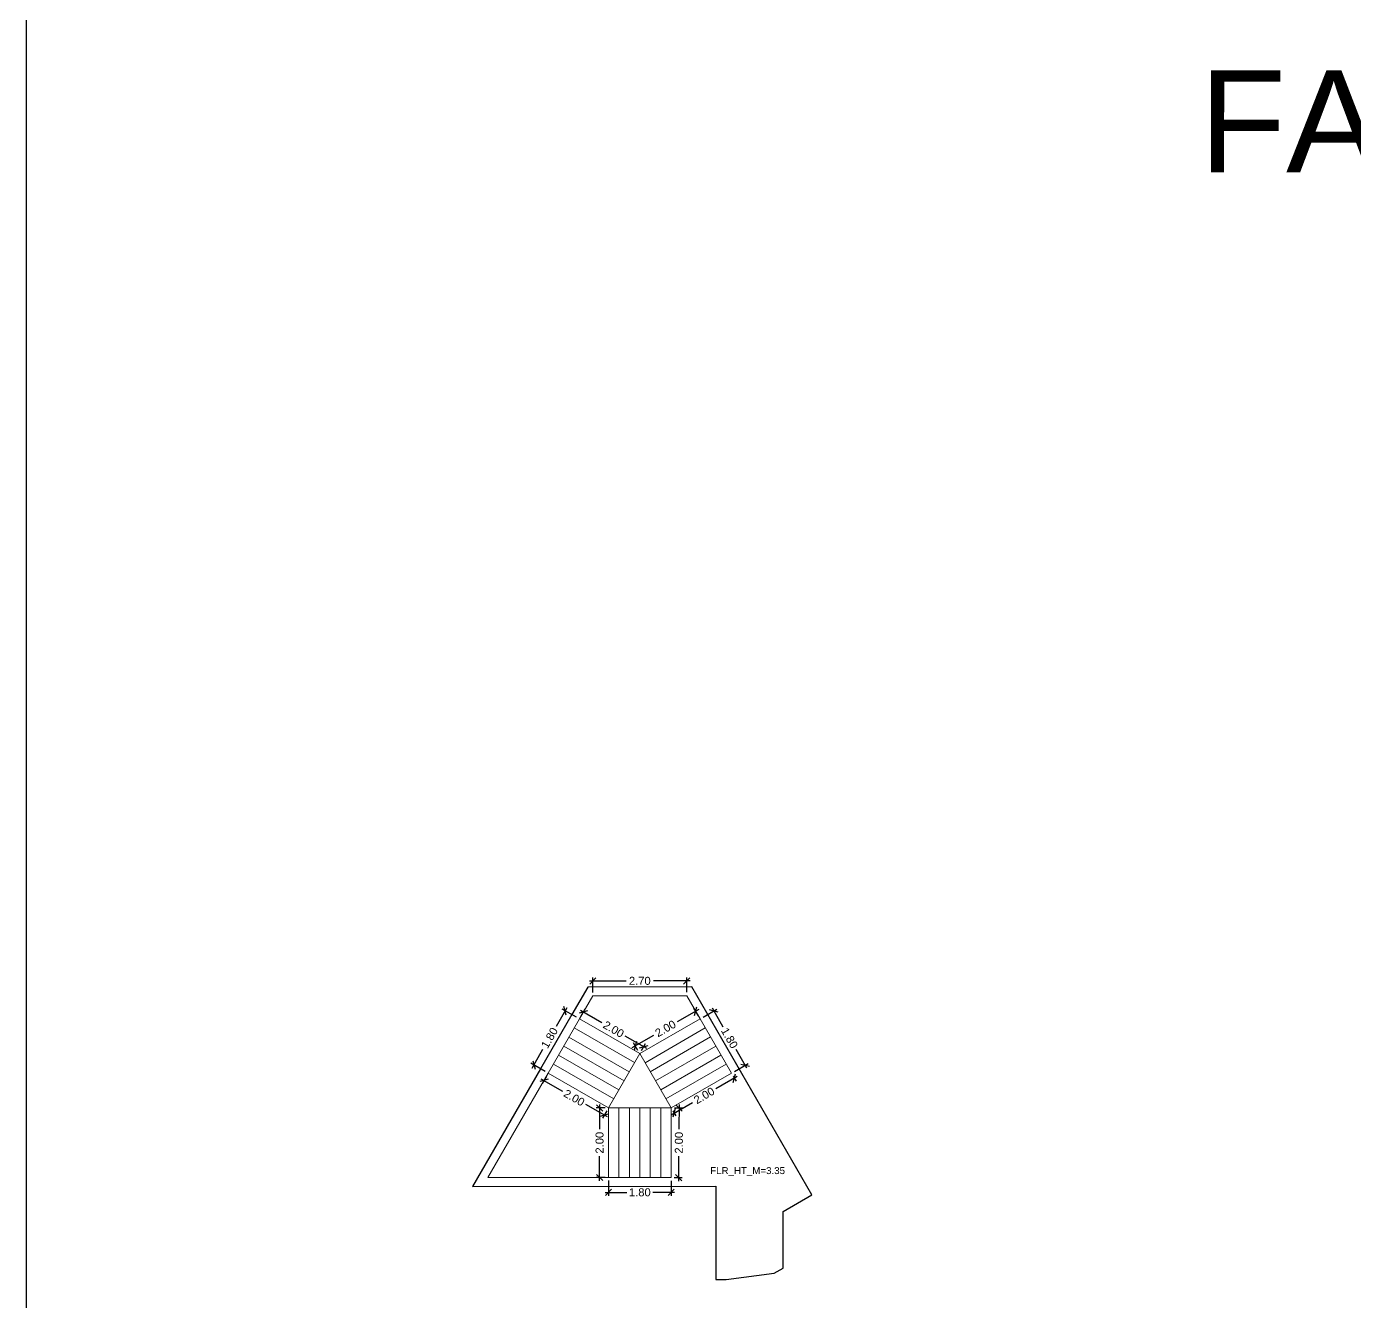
# Model space of a CAD drawing. Header units: metres. Extents: x 256329 to 886268, y -249371 to 355.
# Drawn here: x 281905.09 to 281943.25, y -451.07 to -414.42 of the extents above; entities that cross this region are included whole.
import ezdxf

# ---------------------------------------------------------------- set-up
doc = ezdxf.new("R2010")
doc.units = ezdxf.units.M
doc.header["$MEASUREMENT"] = 0
doc.header["$PDMODE"] = 35
doc.linetypes.add('CONTINOUS', pattern=[0])
doc.layers.get('0').update_dxf_attribs({"lineweight": 18})
doc.layers.get('Defpoints').update_dxf_attribs({"lineweight": 20})
doc.layers.add('A_TEXT', color=4, linetype='Continuous', lineweight=0, transparency=0.3)
doc.layers.add('BLK_1_FLR_34_STAIR_4', color=7, linetype='Continuous')
for name, color, linetype, lineweight in [('BLK_1_FLR_34_STAIR_4_FLIGHT_1', 7, 'Continuous', 0), ('BLK_1_FLR_34_STAIR_4_FLIGHT_2', 7, 'Continuous', 0), ('BLK_1_FLR_34_STAIR_4_FLIGHT_3', 7, 'Continuous', 0), ('BLK_1_FLR_34_STAIR_4_LANDING_1', 7, 'Continuous', 0), ('BLK_1_FLR_34_STAIR_4_LANDING_2', 7, 'Continuous', 0)]:
    doc.layers.add(name, color=color, linetype=linetype, lineweight=lineweight)
doc.layers.add('SPA COMMENT', color=7, linetype='Continuous', true_color=0xeb0505)
doc.styles.add('Arial', font='arial.ttf')
doc.styles.get("Standard").update_dxf_attribs({"font": 'arial.ttf'})
doc.dimstyles.new('METRIC DIM', dxfattribs={"dimtxt": 0.23, "dimasz": 0.18, "dimexe": 0.1, "dimexo": 0.1, "dimgap": 0.09, "dimtad": 0, "dimzin": 0, "dimdsep": 46, "dimtxsty": 'Standard', "dimblk": 'OBLIQUE', "dimcen": 0, "dimdle": 0.1, "dimclrd": 147, "dimclre": 147, "dimclrt": 7, "dimadec": 0, "dimazin": 0, "dimtfac": 1, "dimtofl": 0, "dimtmove": 0, "dimatfit": 2, "dimfxl": 0.125, "dimtolj": 1, "dimtzin": 0, "dimarcsym": 0})

# ---------------------------------------------------------------- blocks, each defined once
blk = doc.blocks.new('_Oblique')
at = {"color": 0, "linetype": 'ByBlock', "lineweight": -2}
blk.add_line((-0.5, -0.5), (0.5, 0.5), dxfattribs=at)
blk = doc.blocks.new('*D622')
at = {"layer": 'BLK_1_FLR_34_STAIR_4_FLIGHT_2', "color": 147, "lineweight": -2, "transparency": 16777216}
for p, q in [((281920.620384, -442.623859), (281920.310237, -443.163595)), ((281920.89298, -442.895834), (281920.483856, -442.660741)), ((281919.623929, -444.357951), (281919.934075, -443.818215)), ((281919.99617, -444.456517), (281919.587047, -444.221424))]:
    blk.add_line(p, q, dxfattribs=at)
at = {"layer": 'Defpoints', "color": 0, "linetype": 'CONTINOUS', "transparency": 16777216}
for p in [(281920.979685, -442.945657, 0.042641), (281919.673751, -444.271247), (281920.082875, -444.50634, 0.042641)]:
    blk.add_point(p, dxfattribs=at)
at = {"layer": 'BLK_1_FLR_34_STAIR_4_FLIGHT_2', "color": 147, "linetype": 'CONTINOUS', "lineweight": -2, "transparency": 16777216, "xscale": 0.18, "yscale": 0.18, "zscale": 0.18}
for p, rotation in [((281920.570561, -442.710564), 60.117187), ((281919.673751, -444.271247), 240.1171869999999)]:
    blk.add_blockref('_Oblique', p, dxfattribs=dict(at, rotation=rotation))
at = {"layer": 'BLK_1_FLR_34_STAIR_4_FLIGHT_2', "color": 7, "linetype": 'CONTINOUS', "transparency": 16777216, "insert": (281920.122156, -443.490905), "char_height": 0.23, "attachment_point": 5, "rotation": 60.1171874}
blk.add_mtext('\\A1;1.80', dxfattribs=at)
blk = doc.blocks.new('*D623')
at = {"layer": 'BLK_1_FLR_34_STAIR_4_LANDING_2', "color": 147, "lineweight": -2, "transparency": 16777216}
for p, q in [((281924.39909, -442.857742), (281924.271952, -442.636625)), ((281924.408489, -442.67347), (281923.792564, -443.027614)), ((281922.499948, -443.77084), (281923.115874, -443.416696)), ((281922.663931, -443.855421), (281922.536793, -443.634303))]:
    blk.add_line(p, q, dxfattribs=at)
at = {"layer": 'Defpoints', "color": 0, "linetype": 'CONTINOUS', "transparency": 16777216}
for p in [(281924.448936, -442.944434, 0.042641), (281922.586639, -443.720994), (281922.713777, -443.942112, 0.042641)]:
    blk.add_point(p, dxfattribs=at)
at = {"layer": 'BLK_1_FLR_34_STAIR_4_LANDING_2', "color": 147, "linetype": 'CONTINOUS', "lineweight": -2, "transparency": 16777216, "xscale": 0.18, "yscale": 0.18, "zscale": 0.18}
for p, rotation in [((281924.321798, -442.723316), 29.897956), ((281922.586639, -443.720994), 209.897956)]:
    blk.add_blockref('_Oblique', p, dxfattribs=dict(at, rotation=rotation))
at = {"layer": 'BLK_1_FLR_34_STAIR_4_LANDING_2', "color": 7, "linetype": 'CONTINOUS', "transparency": 16777216, "insert": (281923.454219, -443.222155), "char_height": 0.23, "attachment_point": 5, "rotation": 29.8979558}
blk.add_mtext('\\A1;2.00', dxfattribs=at)
blk = doc.blocks.new('*D624')
at = {"layer": 'BLK_1_FLR_34_STAIR_4_FLIGHT_2', "color": 147, "lineweight": -2, "transparency": 16777216}
for p, q in [((281921.029507, -442.858952), (281921.144846, -442.658233)), ((281921.008318, -442.695115), (281921.623673, -443.048714)), ((281922.91582, -443.791216), (281922.300466, -443.437617)), ((281922.7636, -443.855407), (281922.878938, -443.654689))]:
    blk.add_line(p, q, dxfattribs=at)
at = {"layer": 'Defpoints', "color": 0, "linetype": 'CONTINOUS', "transparency": 16777216}
for p in [(281920.979685, -442.945657, 0.042641), (281921.095023, -442.744938), (281922.713777, -443.942112, 0.042641)]:
    blk.add_point(p, dxfattribs=at)
at = {"layer": 'BLK_1_FLR_34_STAIR_4_FLIGHT_2', "color": 147, "linetype": 'CONTINOUS', "lineweight": -2, "transparency": 16777216, "xscale": 0.18, "yscale": 0.18, "zscale": 0.18}
for p, rotation in [((281921.095023, -442.744938), 150.117187), ((281922.829115, -443.741393), 330.117187)]:
    blk.add_blockref('_Oblique', p, dxfattribs=dict(at, rotation=rotation))
at = {"layer": 'BLK_1_FLR_34_STAIR_4_FLIGHT_2', "color": 7, "linetype": 'CONTINOUS', "transparency": 16777216, "insert": (281921.962069, -443.243165), "char_height": 0.23, "attachment_point": 5, "rotation": 330.1171874}
blk.add_mtext('\\A1;2.00', dxfattribs=at)
blk = doc.blocks.new('*D625')
at = {"layer": 'BLK_1_FLR_34_STAIR_4_FLIGHT_1', "color": 147, "lineweight": -2, "transparency": 16777216}
for p, q in [((281923.716966, -445.503243), (281923.944246, -445.50426)), ((281923.844694, -445.403814), (281923.841517, -446.11363)), ((281923.834845, -447.604011), (281923.838023, -446.894195)), ((281923.708013, -447.503442), (281923.935292, -447.504459))]:
    blk.add_line(p, q, dxfattribs=at)
at = {"layer": 'Defpoints', "color": 0, "linetype": 'CONTINOUS', "transparency": 16777216}
for p in [(281923.616967, -445.502795, 0.042641), (281923.608014, -447.502994, 0.042641), (281923.835293, -447.504012)]:
    blk.add_point(p, dxfattribs=at)
at = {"layer": 'BLK_1_FLR_34_STAIR_4_FLIGHT_1', "color": 147, "linetype": 'CONTINOUS', "lineweight": -2, "transparency": 16777216, "xscale": 0.18, "yscale": 0.18, "zscale": 0.18}
for p, rotation in [((281923.844247, -445.503813), 89.743523), ((281923.835293, -447.504012), 269.743523)]:
    blk.add_blockref('_Oblique', p, dxfattribs=dict(at, rotation=rotation))
at = {"layer": 'BLK_1_FLR_34_STAIR_4_FLIGHT_1', "color": 7, "linetype": 'CONTINOUS', "transparency": 16777216, "insert": (281923.83977, -446.503912), "char_height": 0.23, "attachment_point": 5, "rotation": 89.7435229}
blk.add_mtext('\\A1;2.00', dxfattribs=at)
blk = doc.blocks.new('*D626')
at = {"layer": 'BLK_1_FLR_34_STAIR_4_FLIGHT_3', "color": 147, "lineweight": -2, "transparency": 16777216}
for p, q in [((281925.518898, -444.598408), (281924.904485, -444.952985)), ((281925.398625, -444.590062), (281925.48227, -444.735003)), ((281923.614001, -445.697721), (281924.228415, -445.343144)), ((281923.666951, -445.589407), (281923.750596, -445.734349))]:
    blk.add_line(p, q, dxfattribs=at)
at = {"layer": 'Defpoints', "color": 0, "linetype": 'CONTINOUS', "transparency": 16777216}
for p in [(281925.348641, -444.50345, 0.042641), (281925.432286, -444.648391), (281923.616967, -445.502795, 0.042641)]:
    blk.add_point(p, dxfattribs=at)
at = {"layer": 'BLK_1_FLR_34_STAIR_4_FLIGHT_3', "color": 147, "linetype": 'CONTINOUS', "lineweight": -2, "transparency": 16777216, "xscale": 0.18, "yscale": 0.18, "zscale": 0.18}
for p, rotation in [((281925.432286, -444.648391), 29.98915999999999), ((281923.700613, -445.647737), 209.98916)]:
    blk.add_blockref('_Oblique', p, dxfattribs=dict(at, rotation=rotation))
at = {"layer": 'BLK_1_FLR_34_STAIR_4_FLIGHT_3', "color": 7, "linetype": 'CONTINOUS', "transparency": 16777216, "insert": (281924.56645, -445.148064), "char_height": 0.23, "attachment_point": 5, "rotation": 29.9891596}
blk.add_mtext('\\A1;2.00', dxfattribs=at)
blk = doc.blocks.new('*D627')
at = {"layer": 'BLK_1_FLR_34_STAIR_4_LANDING_1', "color": 147, "lineweight": -2, "transparency": 16777216}
for p, q in [((281919.876576, -444.664643), (281920.49193, -445.018242)), ((281920.033052, -444.593045), (281919.913457, -444.80117)), ((281921.784077, -445.760744), (281921.168723, -445.407145)), ((281921.767144, -445.5895), (281921.64755, -445.797626))]:
    blk.add_line(p, q, dxfattribs=at)
at = {"layer": 'Defpoints', "color": 0, "linetype": 'CONTINOUS', "transparency": 16777216}
for p in [(281920.082875, -444.50634, 0.042641), (281919.96328, -444.714466), (281921.816967, -445.502795, 0.042641)]:
    blk.add_point(p, dxfattribs=at)
at = {"layer": 'BLK_1_FLR_34_STAIR_4_LANDING_1', "color": 147, "linetype": 'CONTINOUS', "lineweight": -2, "transparency": 16777216, "xscale": 0.18, "yscale": 0.18, "zscale": 0.18}
for p, rotation in [((281919.96328, -444.714466), 150.117187), ((281921.697373, -445.710921), 330.117187)]:
    blk.add_blockref('_Oblique', p, dxfattribs=dict(at, rotation=rotation))
at = {"layer": 'BLK_1_FLR_34_STAIR_4_LANDING_1', "color": 7, "linetype": 'CONTINOUS', "transparency": 16777216, "insert": (281920.830326, -445.212693), "char_height": 0.23, "attachment_point": 5, "rotation": 330.1171874}
blk.add_mtext('\\A1;2.00', dxfattribs=at)
blk = doc.blocks.new('*D628')
at = {"layer": 'BLK_1_FLR_34_STAIR_4_LANDING_1', "color": 147, "lineweight": -2, "transparency": 16777216}
for p, q in [((281921.716967, -445.502795), (281921.461316, -445.502795)), ((281921.561316, -445.402795), (281921.561316, -446.112509)), ((281921.561316, -447.602795), (281921.561316, -446.893082)), ((281921.716967, -447.502795), (281921.461316, -447.502795))]:
    blk.add_line(p, q, dxfattribs=at)
at = {"layer": 'Defpoints', "color": 0, "linetype": 'CONTINOUS', "transparency": 16777216}
for p in [(281921.816967, -445.502795, 0.042641), (281921.561316, -447.502795), (281921.816967, -447.502795, 0.042641)]:
    blk.add_point(p, dxfattribs=at)
at = {"layer": 'BLK_1_FLR_34_STAIR_4_LANDING_1', "color": 147, "linetype": 'CONTINOUS', "lineweight": -2, "transparency": 16777216, "xscale": 0.18, "yscale": 0.18, "zscale": 0.18}
for p, rotation in [((281921.561316, -445.502795), 90), ((281921.561316, -447.502795), 270)]:
    blk.add_blockref('_Oblique', p, dxfattribs=dict(at, rotation=rotation))
at = {"layer": 'BLK_1_FLR_34_STAIR_4_LANDING_1', "color": 7, "linetype": 'CONTINOUS', "transparency": 16777216, "insert": (281921.561316, -446.502795), "char_height": 0.23, "attachment_point": 5, "rotation": 90}
blk.add_mtext('\\A1;2.00', dxfattribs=at)
blk = doc.blocks.new('*D629')
at = {"layer": 'BLK_1_FLR_34_STAIR_4_FLIGHT_3', "color": 147, "lineweight": -2, "transparency": 16777216}
for p, q in [((281924.535548, -442.89445), (281924.931055, -442.666204)), ((281924.794459, -442.629576), (281925.105607, -443.168735)), ((281925.794131, -444.361816), (281925.482983, -443.822656)), ((281925.435253, -444.453466), (281925.83076, -444.22522))]:
    blk.add_line(p, q, dxfattribs=at)
at = {"layer": 'Defpoints', "color": 0, "linetype": 'CONTINOUS', "transparency": 16777216}
for p in [(281924.448936, -442.944434, 0.042641), (281925.348641, -444.50345, 0.042641), (281925.744148, -444.275204)]:
    blk.add_point(p, dxfattribs=at)
at = {"layer": 'BLK_1_FLR_34_STAIR_4_FLIGHT_3', "color": 147, "linetype": 'CONTINOUS', "lineweight": -2, "transparency": 16777216, "xscale": 0.18, "yscale": 0.18, "zscale": 0.18}
for p, rotation in [((281924.844443, -442.716188), 119.98916), ((281925.744148, -444.275204), 299.98916)]:
    blk.add_blockref('_Oblique', p, dxfattribs=dict(at, rotation=rotation))
at = {"layer": 'BLK_1_FLR_34_STAIR_4_FLIGHT_3', "color": 7, "linetype": 'CONTINOUS', "transparency": 16777216, "insert": (281925.294295, -443.495696), "char_height": 0.23, "attachment_point": 5, "rotation": 299.9891596}
blk.add_mtext('\\A1;1.80', dxfattribs=at)
blk = doc.blocks.new('*D630')
at = {"layer": 'BLK_1_FLR_34_STAIR_4_FLIGHT_1', "color": 147, "lineweight": -2, "transparency": 16777216}
for p, q in [((281921.816967, -447.588997), (281921.816967, -448.029973)), ((281923.616967, -447.602795), (281923.616967, -448.029973)), ((281921.716967, -447.929973), (281922.339467, -447.929973)), ((281923.716967, -447.929973), (281923.094467, -447.929973))]:
    blk.add_line(p, q, dxfattribs=at)
at = {"layer": 'Defpoints', "color": 0, "linetype": 'CONTINOUS', "transparency": 16777216}
for p in [(281921.816967, -447.488997, 0.042641), (281923.616967, -447.502795, 0.042641), (281921.816967, -447.929973)]:
    blk.add_point(p, dxfattribs=at)
at = {"layer": 'BLK_1_FLR_34_STAIR_4_FLIGHT_1', "color": 147, "linetype": 'CONTINOUS', "lineweight": -2, "transparency": 16777216, "xscale": 0.18, "yscale": 0.18, "zscale": 0.18, "rotation": 180}
blk.add_blockref('_Oblique', (281921.816967, -447.929973), dxfattribs=at)
at = {"layer": 'BLK_1_FLR_34_STAIR_4_FLIGHT_1', "color": 147, "linetype": 'CONTINOUS', "lineweight": -2, "transparency": 16777216, "xscale": 0.18, "yscale": 0.18, "zscale": 0.18}
blk.add_blockref('_Oblique', (281923.616967, -447.929973), dxfattribs=at)
at = {"layer": 'BLK_1_FLR_34_STAIR_4_FLIGHT_1', "color": 7, "linetype": 'CONTINOUS', "transparency": 16777216, "insert": (281922.716967, -447.929973), "char_height": 0.23, "attachment_point": 5}
blk.add_mtext('\\A1;1.80', dxfattribs=at)
blk = doc.blocks.new('*D631')
at = {"layer": 'BLK_1_FLR_34_STAIR_4_LANDING_2', "color": 147, "lineweight": -2, "transparency": 16777216}
for p, q in [((281921.266678, -441.852004), (281922.325861, -441.852004)), ((281921.366678, -442.181882), (281921.366678, -441.752004)), ((281924.165618, -441.852004), (281923.106434, -441.852004)), ((281924.065618, -442.181219), (281924.065618, -441.752004))]:
    blk.add_line(p, q, dxfattribs=at)
at = {"layer": 'Defpoints', "color": 0, "linetype": 'CONTINOUS', "transparency": 16777216}
for p in [(281921.366678, -441.852004), (281921.366678, -442.281882, 0.042641), (281924.065618, -442.281219, 0.042641)]:
    blk.add_point(p, dxfattribs=at)
at = {"layer": 'BLK_1_FLR_34_STAIR_4_LANDING_2', "color": 147, "linetype": 'CONTINOUS', "lineweight": -2, "transparency": 16777216, "xscale": 0.18, "yscale": 0.18, "zscale": 0.18, "rotation": 180}
blk.add_blockref('_Oblique', (281921.366678, -441.852004), dxfattribs=at)
at = {"layer": 'BLK_1_FLR_34_STAIR_4_LANDING_2', "color": 147, "linetype": 'CONTINOUS', "lineweight": -2, "transparency": 16777216, "xscale": 0.18, "yscale": 0.18, "zscale": 0.18}
blk.add_blockref('_Oblique', (281924.065618, -441.852004), dxfattribs=at)
at = {"layer": 'BLK_1_FLR_34_STAIR_4_LANDING_2', "color": 7, "linetype": 'CONTINOUS', "transparency": 16777216, "insert": (281922.716148, -441.852004), "char_height": 0.23, "attachment_point": 5}
blk.add_mtext('\\A1;2.70', dxfattribs=at)

msp = doc.modelspace()

# ---------------------------------------------------------------- linework, layer by layer
at = {"layer": 'BLK_1_FLR_34_STAIR_4', "color": 7, "linetype": 'CONTINOUS'}
msp.add_lwpolyline([(281924.211813, -442.027864), (281921.221118, -442.028599), (281920.760442, -442.818756), (281919.863373, -444.379891), (281917.912563, -447.757777), (281924.904965, -447.754751), (281924.905634, -450.431342), (281925.194927, -450.43127), (281926.580109, -450.253705), (281926.833442, -450.107494), (281926.833129, -448.484553), (281927.664095, -448.004342)], close=True, dxfattribs=at)
at = {"layer": 'BLK_1_FLR_34_STAIR_4_FLIGHT_1', "color": 3, "linetype": 'CONTINOUS'}
for p, q in [((281921.816967, -445.502795), (281921.816967, -447.502795)), ((281922.116967, -445.502795), (281922.116967, -447.502795)), ((281922.416967, -445.502795), (281922.416967, -447.502795)), ((281922.716967, -445.502795), (281922.716967, -447.502795)), ((281923.016967, -445.502795), (281923.016967, -447.502795)), ((281923.316967, -445.502795), (281923.316967, -447.502795)), ((281923.616967, -445.502795), (281923.616967, -447.502795))]:
    msp.add_line(p, q, dxfattribs=at)
at = {"layer": 'BLK_1_FLR_34_STAIR_4_FLIGHT_1', "color": 7, "linetype": 'CONTINOUS'}
msp.add_lwpolyline([(281923.616967, -445.502795), (281921.816967, -445.502795), (281921.816967, -447.502795), (281923.616967, -447.502795)], close=True, dxfattribs=at)
at = {"layer": 'BLK_1_FLR_34_STAIR_4_FLIGHT_2', "color": 3, "linetype": 'CONTINOUS'}
for p, q in [((281922.713777, -443.942112), (281920.979685, -442.945657)), ((281922.564309, -444.202226), (281920.830216, -443.205771)), ((281922.265372, -444.722454), (281920.53128, -443.725998)), ((281922.41484, -444.46234), (281920.680748, -443.465884)), ((281922.115904, -444.982568), (281920.381811, -443.986112)), ((281921.816967, -445.502795), (281920.082875, -444.50634)), ((281921.966435, -445.242681), (281920.232343, -444.246226))]:
    msp.add_line(p, q, dxfattribs=at)
at = {"layer": 'BLK_1_FLR_34_STAIR_4_FLIGHT_2', "color": 7, "linetype": 'CONTINOUS'}
msp.add_lwpolyline([(281920.979685, -442.945657), (281920.082875, -444.50634), (281921.816967, -445.502795), (281922.713777, -443.942112), (281920.979685, -442.945657)], dxfattribs=at)
at = {"layer": 'BLK_1_FLR_34_STAIR_4_FLIGHT_3', "color": 3, "linetype": 'CONTINOUS'}
for p, q in [((281922.713777, -443.942112), (281924.448936, -442.944434)), ((281922.867213, -444.203615), (281924.598887, -443.20427)), ((281923.017164, -444.463451), (281924.748838, -443.464106)), ((281923.167115, -444.723287), (281924.898788, -443.723942)), ((281923.317066, -444.983123), (281925.048739, -443.983778)), ((281923.467016, -445.242959), (281925.19869, -444.243614)), ((281923.616967, -445.502795), (281925.348641, -444.50345))]:
    msp.add_line(p, q, dxfattribs=at)
at = {"layer": 'BLK_1_FLR_34_STAIR_4_FLIGHT_3', "ltscale": 0.05}
msp.add_lwpolyline([(281922.713777, -443.942112), (281923.616967, -445.502795), (281925.348641, -444.50345), (281924.448936, -442.944434), (281922.713777, -443.942112)], dxfattribs=at)
at = {"layer": 'BLK_1_FLR_34_STAIR_4_LANDING_1', "ltscale": 0.05}
msp.add_lwpolyline([(281921.816967, -445.502795), (281920.082875, -444.50634), (281918.351932, -447.503518), (281921.816967, -447.503518), (281921.816967, -445.502795)], dxfattribs=at)
at = {"layer": 'BLK_1_FLR_34_STAIR_4_LANDING_2', "color": 7, "linetype": 'CONTINOUS'}
msp.add_lwpolyline([(281924.065618, -442.281219), (281921.366678, -442.281882), (281920.979685, -442.945657), (281922.713777, -443.942112), (281924.448936, -442.944434), (281924.065618, -442.281219)], dxfattribs=at)
at = {"layer": 'SPA COMMENT'}
msp.add_lwpolyline([(282019.533834, -923.457838), (281905.092794, -923.457838), (281905.092794, 21.834427), (282019.533834, 21.834427)], close=True, dxfattribs=at)

# ---------------------------------------------------------------- texts
at = {"layer": 'A_TEXT', "lineweight": 0, "insert": (281986.862999, -419.431641, 3.774443), "char_height": 2.927656, "width": 187.570469, "attachment_point": 9, "rotation": 359.9820282, "style": 'Arial'}
msp.add_mtext('\\pxt13;FAR AREA = 544.10 SQM', dxfattribs=at)
at = {"layer": 'BLK_1_FLR_34_STAIR_4', "color": 7, "linetype": 'CONTINOUS', "insert": (281926.889126, -447.204794, -0.042641), "char_height": 0.2, "attachment_point": 3}
msp.add_mtext_dynamic_manual_height_columns('FLR_HT_M=3.35', width=2.272281, gutter_width=0.405, heights=[0.300679], dxfattribs=at)

# ---------------------------------------------------------------- dimensions: what is measured, and where the dimension line sits
at = {"layer": 'BLK_1_FLR_34_STAIR_4_FLIGHT_1', "color": 2, "linetype": 'CONTINOUS'}
dim = msp.add_aligned_dim(p1=(281923.616967, -445.502795), p2=(281923.608014, -447.502994), distance=0.227281, dimstyle='METRIC DIM', override={"dimfxl": 0.18}, dxfattribs=at)
dim.commit()
dim.dimension.update_dxf_attribs({"geometry": '*D625', "text_midpoint": (281923.83977, -446.503912, -0.042641)})
at = {"layer": 'BLK_1_FLR_34_STAIR_4_FLIGHT_1', "color": 1, "linetype": 'CONTINOUS'}
dim = msp.add_linear_dim(base=(281921.816967, -447.929973, -0.042641), p1=(281923.616967, -447.502795), p2=(281921.816967, -447.488997), angle=180, dimstyle='METRIC DIM', override={"dimfxl": 0.18}, dxfattribs=at)
dim.commit()
dim.dimension.update_dxf_attribs({"geometry": '*D630', "text_midpoint": (281922.716967, -447.929973, -0.042641)})
at = {"layer": 'BLK_1_FLR_34_STAIR_4_FLIGHT_2', "color": 1, "linetype": 'CONTINOUS'}
dim = msp.add_aligned_dim(p1=(281920.979685, -442.945657), p2=(281920.082875, -444.50634), distance=-0.471859, dimstyle='METRIC DIM', override={"dimfxl": 0.18}, dxfattribs=at)
dim.commit()
dim.dimension.update_dxf_attribs({"geometry": '*D622', "text_midpoint": (281920.122156, -443.490905, -0.042641)})
at = {"layer": 'BLK_1_FLR_34_STAIR_4_FLIGHT_2', "color": 2, "linetype": 'CONTINOUS'}
dim = msp.add_aligned_dim(p1=(281922.713777, -443.942112), p2=(281920.979685, -442.945657), distance=-0.231497, dimstyle='METRIC DIM', override={"dimfxl": 0.18}, dxfattribs=at)
dim.commit()
dim.dimension.update_dxf_attribs({"geometry": '*D624', "text_midpoint": (281921.962069, -443.243165, -0.042641)})
at = {"layer": 'BLK_1_FLR_34_STAIR_4_FLIGHT_3', "color": 1, "linetype": 'CONTINOUS'}
dim = msp.add_aligned_dim(p1=(281924.448936, -442.944434), p2=(281925.348641, -444.50345), distance=0.456642, dimstyle='METRIC DIM', override={"dimfxl": 0.18}, dxfattribs=at)
dim.commit()
dim.dimension.update_dxf_attribs({"geometry": '*D629', "text_midpoint": (281925.294295, -443.495696, -0.042641)})
at = {"layer": 'BLK_1_FLR_34_STAIR_4_FLIGHT_3', "color": 2, "linetype": 'CONTINOUS'}
dim = msp.add_aligned_dim(p1=(281923.616967, -445.502795), p2=(281925.348641, -444.50345), distance=-0.167345, dimstyle='METRIC DIM', override={"dimfxl": 0.18}, dxfattribs=at)
dim.commit()
dim.dimension.update_dxf_attribs({"geometry": '*D626', "text_midpoint": (281924.56645, -445.148064, -0.042641)})
at = {"layer": 'BLK_1_FLR_34_STAIR_4_LANDING_1', "color": 1, "linetype": 'CONTINOUS'}
dim = msp.add_aligned_dim(p1=(281921.816967, -445.502795), p2=(281920.082875, -444.50634), distance=0.24004, dimstyle='METRIC DIM', override={"dimfxl": 0.18}, dxfattribs=at)
dim.commit()
dim.dimension.update_dxf_attribs({"geometry": '*D627', "text_midpoint": (281920.830326, -445.212693, -0.042641)})
at = {"layer": 'BLK_1_FLR_34_STAIR_4_LANDING_1', "color": 2, "linetype": 'CONTINOUS'}
dim = msp.add_aligned_dim(p1=(281921.816967, -445.502795), p2=(281921.816967, -447.502795), distance=-0.255651, dimstyle='METRIC DIM', override={"dimfxl": 0.18}, dxfattribs=at)
dim.commit()
dim.dimension.update_dxf_attribs({"geometry": '*D628', "text_midpoint": (281921.561316, -446.502795, -0.042641)})
at = {"layer": 'BLK_1_FLR_34_STAIR_4_LANDING_2', "color": 1, "linetype": 'CONTINOUS'}
dim = msp.add_linear_dim(base=(281921.366678, -441.852004, -0.042641), p1=(281924.065618, -442.281219), p2=(281921.366678, -442.281882), angle=180, dimstyle='METRIC DIM', override={"dimfxl": 0.18}, dxfattribs=at)
dim.commit()
dim.dimension.update_dxf_attribs({"geometry": '*D631', "text_midpoint": (281922.716148, -441.852004, -0.042641)})
at = {"layer": 'BLK_1_FLR_34_STAIR_4_LANDING_2', "color": 2, "linetype": 'CONTINOUS'}
dim = msp.add_aligned_dim(p1=(281924.448936, -442.944434), p2=(281922.713777, -443.942112), distance=-0.255063, dimstyle='METRIC DIM', override={"dimfxl": 0.18}, dxfattribs=at)
dim.commit()
dim.dimension.update_dxf_attribs({"geometry": '*D623', "text_midpoint": (281923.454219, -443.222155, -0.042641)})

doc.saveas('drawing.dxf')
